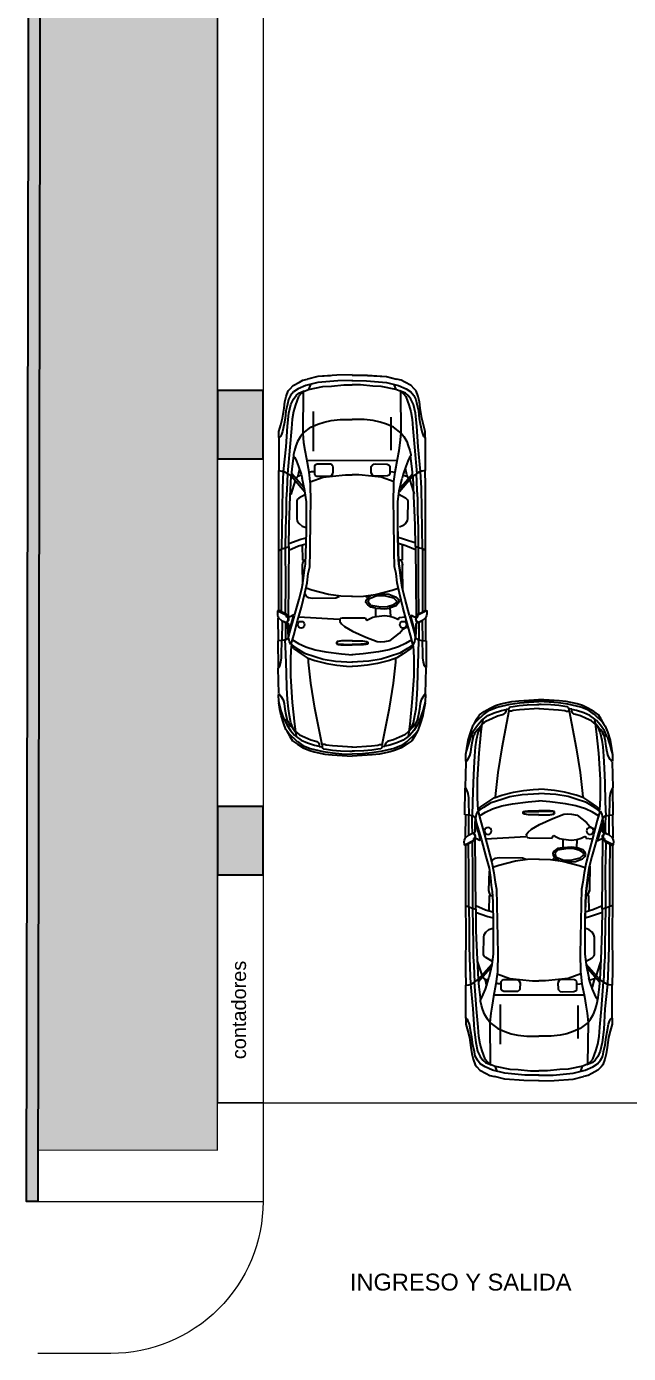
# Model space of a CAD drawing. Header units: metres. Extents: x -598 to 357, y -242 to 574.
# Drawn here: x -308.41 to -300.5, y 45.54 to 63 of the extents above; entities that cross this region are included whole.
import ezdxf

# ---------------------------------------------------------------- set-up
doc = ezdxf.new("R2010")
doc.units = ezdxf.units.M
doc.set_wipeout_variables(frame=1)
for name, color, linetype in [('000-GRADAS', 2, 'Continuous'), ('_TEXTO TITULOS', 251, 'Continuous'), ('MINUSV', 7, 'Continuous'), ('T-texto', 8, 'Continuous'), ('VEHICULO', 8, 'Continuous'), ('WIPEOUT', 253, 'Continuous'), ('xref_Nivel TIPICO$0$H-hatch mamposteria', 8, 'Continuous')]:
    doc.layers.add(name, color=color, linetype=linetype)
doc.layers.add('Muro Mamspoteria', color=5, linetype='Continuous', lineweight=9)
doc.layers.add('PARQUEOS', color=252, linetype='Continuous', lineweight=0)
doc.styles.get("Standard").update_dxf_attribs({"font": 'arial.ttf'})
doc.styles.add('TS', font='arial.ttf')

# ---------------------------------------------------------------- blocks, each defined once
blk = doc.blocks.new('columna')
at = {"true_color": 0x939598}
h = blk.add_hatch(color=252, dxfattribs=at)
h.dxf.hatch_style = 1
h.paths.add_polyline_path([(154.747, 259.896), (155.647, 259.896), (155.647, 259.296), (154.747, 259.296)])
at = {"color": 252, "true_color": 0x939598}
blk.add_lwpolyline([(154.747, 259.896), (155.647, 259.896), (155.647, 259.296), (154.747, 259.296), (154.747, 259.896)], dxfattribs=at)
blk = doc.blocks.new('V26')
at = {"color": 253}
blk.add_wipeout([(866.194, 101.276), (865.916, 101.411), (865.781, 101.658), (865.725, 101.995), (865.725, 102.392), (865.755, 102.623), (865.793, 102.764), (865.916, 102.977), (866.039, 103.047), (866.288, 103.136), (866.515, 103.161), (867.533, 103.161), (867.586, 103.176), (867.633, 103.166), (868.422, 103.159), (869.985, 103.156), (870.161, 103.109), (870.293, 103.089), (870.412, 103.069), (870.52, 103.034), (870.614, 102.929), (870.676, 102.779), (870.71, 102.644), (870.719, 101.869), (870.693, 101.676), (870.66, 101.547), (870.59, 101.418), (870.484, 101.34), (870.293, 101.299), (870.161, 101.278), (869.985, 101.232), (867.631, 101.229), (867.629, 101.218), (867.575, 101.213), (867.535, 101.223), (867.055, 101.22), (866.705, 101.226), (866.476, 101.227)], dxfattribs=at).dxf.layer = 'WIPEOUT'
at = {"layer": 'VEHICULO'}
for p, q in [((866.05, 103.056), (865.97, 103.014)), ((866.013, 103.028), (866.066, 103.066)), ((866.127, 103.054), (866.049, 103.004)), ((866.066, 103.066), (866.139, 103.094)), ((866.201, 103.087), (866.127, 103.054)), ((866.139, 103.094), (866.249, 103.129)), ((866.179, 103.043), (866.147, 103.031)), ((866.186, 103.051), (866.179, 103.043)), ((866.263, 103.068), (866.184, 103.05)), ((866.192, 103.063), (866.186, 103.051)), ((866.198, 103.087), (866.192, 103.063)), ((866.199, 103.089), (866.309, 103.126)), ((866.247, 103.019), (866.338, 103.033)), ((866.249, 103.129), (866.328, 103.143)), ((866.333, 103.08), (866.263, 103.068)), ((866.309, 103.126), (866.393, 103.15)), ((866.328, 103.143), (866.414, 103.157)), ((866.408, 103.089), (866.333, 103.08)), ((866.338, 103.033), (866.46, 103.043)), ((866.393, 103.15), (866.438, 103.159)), ((866.453, 103.103), (866.408, 103.089)), ((866.438, 103.159), (866.515, 103.161)), ((866.504, 103.131), (866.453, 103.103)), ((866.46, 103.043), (866.611, 103.052)), ((866.534, 103.155), (866.504, 103.131)), ((866.515, 103.161), (866.534, 103.157)), ((866.537, 103.157), (866.873, 103.166)), ((866.611, 103.052), (866.808, 103.059)), ((866.808, 103.059), (867.06, 103.066)), ((866.873, 103.166), (866.903, 103.145)), ((867.233, 103.169), (866.878, 103.166)), ((866.903, 103.145), (866.952, 103.131)), ((866.952, 103.131), (867.006, 103.122)), ((867.006, 103.122), (867.095, 103.122)), ((867.06, 103.066), (867.247, 103.073)), ((867.095, 103.122), (867.191, 103.117)), ((867.191, 103.117), (867.237, 103.117)), ((867.235, 103.12), (867.233, 103.169)), ((867.233, 103.162), (867.535, 103.165)), ((867.244, 103.068), (867.235, 103.12)), ((867.492, 103.115), (867.236, 103.118)), ((867.256, 103.045), (867.244, 103.068)), ((867.357, 103.071), (867.246, 103.072)), ((867.277, 103.029), (867.256, 103.045)), ((867.276, 103.031), (867.354, 103.037)), ((867.354, 103.037), (867.414, 103.039)), ((867.473, 103.07), (867.357, 103.071)), ((867.414, 103.039), (867.458, 103.039)), ((867.462, 103.039), (867.456, 103.032)), ((867.471, 103.056), (867.462, 103.039)), ((867.471, 103.056), (867.474, 103.07)), ((867.478, 103.05), (867.471, 103.056)), ((867.485, 103.093), (867.474, 103.07)), ((867.474, 103.07), (867.481, 103.054)), ((867.497, 103.032), (867.478, 103.05)), ((867.481, 103.054), (867.496, 103.041)), ((867.498, 103.121), (867.485, 103.093)), ((867.496, 103.041), (867.508, 103.036)), ((867.533, 103.161), (867.498, 103.121)), ((867.508, 103.036), (867.519, 103.034)), ((867.519, 103.034), (867.53, 103.036)), ((867.53, 103.036), (867.541, 103.038)), ((867.542, 103.036), (867.53, 103.03)), ((867.55, 103.168), (867.533, 103.161)), ((867.541, 103.038), (867.543, 103.036)), ((867.544, 103.038), (867.542, 103.056)), ((867.542, 103.056), (867.571, 103.056)), ((867.546, 103.022), (867.542, 103.036)), ((868.472, 103.025), (867.547, 103.034)), ((867.565, 103.174), (867.55, 103.168)), ((867.586, 103.176), (867.565, 103.174)), ((867.573, 103.066), (867.57, 103.057)), ((867.571, 103.056), (867.582, 103.058)), ((867.625, 103.17), (867.573, 103.066)), ((867.582, 103.058), (867.613, 103.122)), ((867.618, 103.175), (867.586, 103.176)), ((867.593, 103.072), (867.983, 103.066)), ((867.613, 103.122), (867.633, 103.162)), ((867.617, 103.124), (867.992, 103.121)), ((867.629, 103.17), (867.618, 103.175)), ((867.633, 103.166), (867.629, 103.17)), ((867.631, 103.159), (868.422, 103.159)), ((867.633, 103.162), (867.633, 103.166)), ((867.983, 103.066), (868.457, 103.069)), ((867.992, 103.121), (868.437, 103.121)), ((868.422, 103.159), (868.443, 103.118)), ((868.422, 103.159), (868.75, 103.157)), ((868.443, 103.118), (868.457, 103.069)), ((868.443, 103.118), (868.704, 103.114)), ((868.457, 103.069), (868.472, 103.025)), ((868.457, 103.069), (868.704, 103.065)), ((868.704, 103.114), (868.97, 103.111)), ((868.704, 103.065), (868.939, 103.059)), ((868.75, 103.157), (869.276, 103.16)), ((868.939, 103.059), (869.098, 103.059)), ((868.97, 103.111), (869.239, 103.105)), ((869.098, 103.059), (869.212, 103.05)), ((869.212, 103.05), (869.435, 103.041)), ((869.239, 103.105), (869.46, 103.095)), ((869.276, 103.16), (869.471, 103.156)), ((869.435, 103.042), (869.393, 102.989)), ((869.782, 103.014), (869.43, 103.042)), ((869.463, 103.095), (869.435, 103.042)), ((869.46, 103.095), (869.785, 103.062)), ((869.466, 103.117), (869.463, 103.095)), ((869.471, 103.156), (869.466, 103.117)), ((869.907, 103.156), (869.471, 103.156)), ((869.785, 103.062), (870.057, 103.045)), ((869.91, 103.145), (869.907, 103.156)), ((869.907, 103.156), (869.985, 103.156)), ((869.921, 103.134), (869.91, 103.145)), ((869.946, 103.123), (869.921, 103.134)), ((869.988, 103.109), (869.946, 103.123)), ((869.985, 103.156), (870.076, 103.13)), ((870.085, 103.089), (869.988, 103.109)), ((870.057, 103.045), (870.226, 103.026)), ((870.076, 103.13), (870.161, 103.109)), ((870.157, 103.075), (870.085, 103.089)), ((870.257, 103.064), (870.157, 103.075)), ((870.161, 103.109), (870.293, 103.089)), ((870.348, 103.042), (870.257, 103.064)), ((870.293, 103.089), (870.376, 103.078)), ((870.409, 103.031), (870.348, 103.042)), ((870.376, 103.078), (870.448, 103.06)), ((870.448, 103.06), (870.52, 103.034)), ((870.52, 103.034), (870.546, 103.011)), ((865.87, 102.914), (865.825, 102.836)), ((865.905, 102.914), (865.853, 102.843)), ((865.916, 102.977), (865.87, 102.914)), ((865.924, 102.865), (865.89, 102.782)), ((865.9, 102.914), (866.013, 103.028)), ((865.97, 103.014), (865.916, 102.977)), ((865.973, 102.929), (865.924, 102.865)), ((865.995, 102.884), (865.962, 102.815)), ((865.988, 102.95), (865.971, 102.929)), ((866.034, 102.938), (865.973, 102.929)), ((866.049, 103.004), (865.988, 102.95)), ((866.036, 102.937), (865.995, 102.884)), ((866.135, 102.952), (866.033, 102.939)), ((866.042, 102.946), (866.036, 102.937)), ((866.084, 102.98), (866.042, 102.946)), ((866.069, 102.963), (866.151, 102.998)), ((866.112, 103.007), (866.084, 102.98)), ((866.147, 103.031), (866.112, 103.007)), ((866.419, 102.981), (866.135, 102.952)), ((866.151, 102.998), (866.247, 103.019)), ((866.766, 103.004), (866.419, 102.981)), ((866.99, 103.004), (866.766, 103.004)), ((867.11, 102.999), (866.99, 103.004)), ((867.06, 102.863), (867.009, 102.784)), ((867.131, 102.966), (867.06, 102.863)), ((867.131, 102.92), (867.068, 102.821)), ((867.188, 102.991), (867.11, 102.999)), ((867.183, 102.994), (867.131, 102.92)), ((867.183, 102.992), (867.131, 102.966)), ((867.194, 102.898), (867.151, 102.804)), ((867.184, 102.998), (867.221, 103.019)), ((867.189, 102.994), (867.305, 102.961)), ((867.245, 102.977), (867.194, 102.898)), ((867.221, 103.019), (867.277, 103.029)), ((867.275, 103.029), (867.333, 103.018)), ((867.305, 102.961), (867.495, 102.911)), ((867.333, 103.018), (867.562, 102.951)), ((867.35, 103.029), (867.344, 103.026)), ((867.344, 103.026), (867.35, 103.023)), ((867.349, 103.023), (867.52, 102.975)), ((867.366, 103.03), (867.35, 103.029)), ((867.442, 103.03), (867.366, 103.03)), ((867.456, 103.032), (867.442, 103.03)), ((867.495, 102.911), (867.676, 102.861)), ((867.505, 103.03), (867.497, 103.032)), ((867.519, 103.029), (867.505, 103.03)), ((867.548, 102.893), (867.518, 102.365)), ((867.53, 103.03), (867.519, 103.029)), ((867.52, 102.975), (867.56, 102.966)), ((867.546, 103.014), (867.546, 103.022)), ((867.551, 103.002), (867.546, 103.014)), ((867.565, 102.979), (867.551, 103.002)), ((867.56, 102.966), (867.569, 102.966)), ((867.563, 102.95), (867.779, 102.891)), ((867.57, 102.972), (867.565, 102.979)), ((867.569, 102.966), (867.57, 102.972)), ((867.676, 102.861), (867.86, 102.815)), ((867.779, 102.891), (867.932, 102.85)), ((868.426, 103.026), (868.481, 102.899)), ((868.472, 103.025), (868.756, 103.022)), ((868.481, 102.899), (868.509, 102.8)), ((868.513, 103.028), (868.568, 102.868)), ((868.568, 102.868), (868.588, 102.798)), ((868.774, 102.891), (868.742, 102.853)), ((868.756, 103.022), (869.135, 103.007)), ((868.808, 102.915), (868.774, 102.891)), ((868.841, 102.921), (868.808, 102.915)), ((869.07, 102.923), (868.841, 102.921)), ((869.089, 102.915), (869.07, 102.923)), ((869.11, 102.894), (869.089, 102.915)), ((869.159, 102.807), (869.11, 102.894)), ((869.135, 103.007), (869.392, 102.995)), ((869.34, 102.942), (869.155, 103.002)), ((869.393, 102.989), (869.194, 102.815)), ((869.255, 102.834), (869.427, 102.989)), ((869.395, 102.91), (869.369, 102.932)), ((869.425, 102.865), (869.374, 102.852)), ((869.412, 102.862), (869.395, 102.91)), ((869.396, 102.992), (869.493, 102.984)), ((869.401, 102.902), (869.482, 102.885)), ((869.524, 102.898), (869.425, 102.865)), ((869.493, 102.984), (869.668, 102.962)), ((869.597, 102.926), (869.524, 102.898)), ((869.642, 102.949), (869.597, 102.926)), ((869.662, 102.963), (869.642, 102.949)), ((869.668, 102.964), (869.662, 102.963)), ((869.682, 102.964), (869.668, 102.964)), ((869.738, 102.951), (869.682, 102.964)), ((869.799, 102.933), (869.738, 102.951)), ((870.024, 102.992), (869.782, 103.014)), ((869.854, 102.911), (869.799, 102.933)), ((869.92, 102.872), (869.854, 102.911)), ((869.963, 102.84), (869.92, 102.872)), ((870.149, 102.984), (870.024, 102.992)), ((870.251, 102.967), (870.149, 102.984)), ((870.226, 103.026), (870.343, 103.001)), ((870.337, 102.94), (870.251, 102.967)), ((870.387, 102.923), (870.337, 102.94)), ((870.343, 103.001), (870.41, 102.967)), ((870.446, 102.901), (870.387, 102.923)), ((870.461, 103.004), (870.409, 103.031)), ((870.41, 102.967), (870.46, 102.931)), ((870.49, 102.862), (870.446, 102.901)), ((870.46, 102.931), (870.49, 102.895)), ((870.506, 102.966), (870.461, 103.004)), ((870.49, 102.895), (870.521, 102.823)), ((870.515, 102.831), (870.49, 102.862)), ((870.547, 102.903), (870.506, 102.966)), ((870.546, 103.011), (870.59, 102.97)), ((870.592, 102.803), (870.547, 102.903)), ((870.59, 102.97), (870.637, 102.887)), ((870.637, 102.887), (870.66, 102.841)), ((865.769, 102.694), (865.741, 102.552)), ((865.793, 102.764), (865.769, 102.694)), ((865.816, 102.745), (865.776, 102.573)), ((865.825, 102.836), (865.793, 102.764)), ((865.853, 102.843), (865.816, 102.745)), ((865.857, 102.687), (865.843, 102.626)), ((865.89, 102.782), (865.857, 102.687)), ((865.929, 102.738), (865.912, 102.672)), ((865.962, 102.815), (865.929, 102.738)), ((866.347, 102.684), (866.672, 102.735)), ((866.672, 102.735), (866.952, 102.766)), ((866.952, 102.766), (867, 102.769)), ((867.009, 102.784), (866.972, 102.684)), ((867.068, 102.821), (867.023, 102.684)), ((867.151, 102.804), (867.111, 102.681)), ((867.801, 102.77), (867.794, 102.718)), ((867.794, 102.718), (867.798, 102.409)), ((867.817, 102.8), (867.801, 102.77)), ((867.85, 102.816), (867.817, 102.8)), ((867.839, 102.503), (867.896, 102.722)), ((867.86, 102.815), (867.995, 102.787)), ((867.896, 102.722), (867.925, 102.799)), ((867.932, 102.85), (868.057, 102.833)), ((868.226, 102.853), (867.971, 102.846)), ((867.995, 102.787), (868.116, 102.771)), ((868.057, 102.833), (868.162, 102.821)), ((868.116, 102.771), (868.207, 102.752)), ((868.162, 102.821), (868.242, 102.809)), ((868.207, 102.752), (868.409, 102.747)), ((868.257, 102.846), (868.226, 102.853)), ((868.242, 102.809), (868.374, 102.801)), ((868.292, 102.831), (868.257, 102.846)), ((868.494, 102.85), (868.292, 102.846)), ((868.292, 102.846), (868.292, 102.807)), ((868.374, 102.801), (868.668, 102.795)), ((868.409, 102.747), (868.848, 102.741)), ((868.668, 102.795), (868.932, 102.795)), ((868.725, 102.813), (868.721, 102.792)), ((868.742, 102.853), (868.725, 102.813)), ((868.848, 102.741), (869.062, 102.736)), ((868.932, 102.795), (869.059, 102.795)), ((869.059, 102.795), (869.204, 102.814)), ((869.062, 102.736), (869.293, 102.741)), ((869.204, 102.814), (869.374, 102.852)), ((869.249, 102.823), (869.255, 102.834)), ((869.293, 102.741), (869.329, 102.744)), ((869.325, 102.745), (869.385, 102.575)), ((869.329, 102.744), (869.453, 102.759)), ((869.423, 102.691), (869.409, 102.68)), ((869.53, 102.691), (869.423, 102.691)), ((869.454, 102.73), (869.448, 102.758)), ((869.453, 102.759), (869.622, 102.791)), ((869.456, 102.69), (869.454, 102.73)), ((869.541, 102.683), (869.53, 102.691)), ((869.606, 101.596), (869.602, 102.777)), ((869.622, 102.791), (869.735, 102.81)), ((869.729, 102.703), (870.25, 102.703)), ((869.735, 102.81), (869.839, 102.827)), ((869.839, 102.827), (869.963, 102.84)), ((869.963, 102.84), (870.045, 102.737)), ((869.963, 102.84), (870.513, 102.834)), ((870.045, 102.737), (870.083, 102.644)), ((870.513, 102.834), (870.537, 102.768)), ((870.537, 102.768), (870.579, 102.578)), ((870.604, 102.743), (870.54, 102.768)), ((870.631, 102.644), (870.592, 102.803)), ((870.66, 102.841), (870.676, 102.779)), ((870.71, 102.644), (870.676, 102.779)), ((865.741, 102.552), (865.73, 102.458)), ((865.776, 102.573), (865.755, 102.451)), ((865.805, 102.532), (865.794, 102.454)), ((865.809, 102.57), (865.805, 102.532)), ((865.82, 102.581), (865.809, 102.57)), ((865.831, 102.588), (865.82, 102.581)), ((865.84, 102.59), (865.831, 102.588)), ((865.842, 102.626), (865.837, 102.594)), ((865.852, 102.592), (865.84, 102.59)), ((865.854, 102.626), (865.842, 102.626)), ((865.848, 102.45), (865.859, 102.534)), ((865.861, 102.59), (865.852, 102.592)), ((865.867, 102.627), (865.854, 102.626)), ((865.859, 102.534), (865.867, 102.555)), ((865.865, 102.583), (865.861, 102.59)), ((865.862, 102.59), (866.347, 102.684)), ((865.867, 102.555), (865.865, 102.583)), ((865.887, 102.636), (865.867, 102.627)), ((865.905, 102.657), (865.887, 102.636)), ((865.912, 102.672), (865.905, 102.657)), ((866.932, 102.527), (866.912, 102.396)), ((866.972, 102.684), (866.932, 102.527)), ((866.991, 102.576), (866.963, 102.413)), ((867.023, 102.684), (866.991, 102.576)), ((867.086, 102.541), (867.06, 102.336)), ((867.111, 102.681), (867.086, 102.541)), ((869.385, 102.575), (869.399, 102.452)), ((869.4, 102.66), (869.398, 102.482)), ((869.409, 102.68), (869.4, 102.66)), ((869.555, 102.654), (869.541, 102.683)), ((869.558, 102.502), (869.555, 102.654)), ((870.083, 102.644), (870.111, 102.561)), ((870.111, 102.561), (870.132, 102.47)), ((870.579, 102.578), (870.582, 102.467)), ((870.655, 102.38), (870.631, 102.644)), ((870.728, 102.394), (870.71, 102.644)), ((865.73, 102.458), (865.72, 102.326)), ((865.755, 102.451), (865.746, 102.328)), ((865.784, 102.349), (865.779, 102.224)), ((865.794, 102.454), (865.784, 102.349)), ((865.833, 102.19), (865.848, 102.45)), ((866.912, 102.396), (866.897, 102.268)), ((866.963, 102.413), (866.954, 102.265)), ((867.06, 102.336), (867.048, 102.191)), ((867.18, 102.342), (867.178, 102.194)), ((867.183, 102.376), (867.18, 102.342)), ((867.188, 102.397), (867.183, 102.376)), ((867.187, 102.381), (867.186, 102.307)), ((867.193, 102.39), (867.187, 102.381)), ((867.197, 102.4), (867.188, 102.397)), ((867.2, 102.394), (867.193, 102.39)), ((867.206, 102.401), (867.197, 102.4)), ((867.206, 102.395), (867.2, 102.394)), ((867.215, 102.4), (867.206, 102.401)), ((867.213, 102.393), (867.206, 102.395)), ((867.221, 102.374), (867.213, 102.393)), ((867.223, 102.391), (867.215, 102.4)), ((867.229, 102.328), (867.221, 102.374)), ((867.232, 102.336), (867.223, 102.391)), ((867.237, 102.194), (867.232, 102.336)), ((867.487, 102.357), (867.457, 102.334)), ((867.517, 102.354), (867.487, 102.357)), ((867.517, 102.357), (867.53, 102.344)), ((867.53, 102.344), (867.533, 102.321)), ((867.798, 102.409), (867.814, 102.364)), ((867.813, 102.191), (867.818, 102.344)), ((867.818, 102.344), (867.839, 102.503)), ((869.398, 102.482), (869.403, 102.471)), ((869.399, 102.452), (869.414, 102.28)), ((869.403, 102.473), (869.421, 102.456)), ((869.421, 102.456), (869.441, 102.442)), ((869.441, 102.442), (869.527, 102.445)), ((869.527, 102.445), (869.535, 102.45)), ((869.535, 102.45), (869.555, 102.471)), ((869.555, 102.471), (869.558, 102.502)), ((870.132, 102.47), (870.142, 102.353)), ((870.142, 102.353), (870.145, 102.252)), ((870.582, 102.467), (870.599, 102.304)), ((870.658, 102.19), (870.655, 102.38)), ((870.731, 102.193), (870.728, 102.394)), ((865.72, 102.326), (865.715, 102.194)), ((865.72, 102.061), (865.715, 102.194)), ((865.746, 102.328), (865.738, 102.195)), ((865.746, 102.059), (865.738, 102.193)), ((865.779, 102.224), (865.777, 102.194)), ((865.779, 102.164), (865.777, 102.194)), ((865.784, 102.039), (865.779, 102.164)), ((865.833, 102.197), (865.848, 101.938)), ((866.897, 102.268), (866.895, 102.194)), ((866.897, 102.12), (866.895, 102.194)), ((866.954, 102.265), (866.949, 102.191)), ((866.954, 102.123), (866.949, 102.197)), ((867.06, 102.051), (867.048, 102.197)), ((867.18, 102.046), (867.178, 102.194)), ((867.186, 102.307), (867.185, 102.194)), ((867.186, 102.081), (867.185, 102.194)), ((867.233, 102.194), (867.229, 102.328)), ((867.233, 102.194), (867.229, 102.06)), ((867.237, 102.194), (867.232, 102.052)), ((867.36, 102.188), (867.28, 102.012)), ((867.42, 102.294), (867.36, 102.188)), ((867.457, 102.334), (867.42, 102.294)), ((867.533, 102.321), (867.536, 102.022)), ((867.813, 102.196), (867.818, 102.043)), ((869.414, 102.28), (869.417, 102.194)), ((869.414, 102.108), (869.417, 102.194)), ((870.145, 102.252), (870.145, 102.194)), ((870.145, 102.135), (870.145, 102.194)), ((870.599, 102.304), (870.599, 102.194)), ((870.599, 102.083), (870.599, 102.194)), ((870.658, 102.198), (870.655, 102.007)), ((870.731, 102.194), (870.728, 101.993)), ((865.73, 101.929), (865.72, 102.061)), ((865.755, 101.936), (865.746, 102.059)), ((865.794, 101.934), (865.784, 102.039)), ((866.912, 101.991), (866.897, 102.12)), ((866.932, 101.86), (866.912, 101.991)), ((866.963, 101.974), (866.954, 102.123)), ((867.086, 101.846), (867.06, 102.051)), ((867.183, 102.012), (867.18, 102.046)), ((867.188, 101.991), (867.183, 102.012)), ((867.187, 102.007), (867.186, 102.081)), ((867.193, 101.998), (867.187, 102.007)), ((867.197, 101.988), (867.188, 101.991)), ((867.2, 101.994), (867.193, 101.998)), ((867.206, 101.987), (867.197, 101.988)), ((867.206, 101.993), (867.2, 101.994)), ((867.213, 101.995), (867.206, 101.993)), ((867.215, 101.988), (867.206, 101.987)), ((867.221, 102.014), (867.213, 101.995)), ((867.223, 101.997), (867.215, 101.988)), ((867.229, 102.06), (867.221, 102.014)), ((867.232, 102.052), (867.223, 101.997)), ((867.28, 102.012), (867.224, 101.866)), ((867.507, 102.009), (867.503, 101.999)), ((867.503, 101.999), (867.513, 101.985)), ((867.536, 102.022), (867.507, 102.009)), ((867.676, 101.949), (867.703, 101.989)), ((867.703, 101.989), (867.736, 102.012)), ((867.736, 102.012), (867.766, 102.009)), ((867.766, 102.009), (867.799, 101.989)), ((867.799, 101.989), (867.819, 102.015)), ((867.818, 102.043), (867.839, 101.885)), ((869.399, 101.936), (869.414, 102.108)), ((870.132, 101.917), (870.142, 102.035)), ((870.142, 102.035), (870.145, 102.135)), ((870.582, 101.921), (870.599, 102.083)), ((870.655, 102.007), (870.631, 101.744)), ((870.728, 101.993), (870.71, 101.744)), ((865.741, 101.836), (865.73, 101.929)), ((865.769, 101.693), (865.741, 101.836)), ((865.776, 101.815), (865.755, 101.936)), ((865.816, 101.642), (865.776, 101.815)), ((865.805, 101.855), (865.794, 101.934)), ((865.809, 101.818), (865.805, 101.855)), ((865.82, 101.807), (865.809, 101.818)), ((865.848, 101.938), (865.859, 101.854)), ((865.859, 101.854), (865.867, 101.833)), ((865.867, 101.833), (865.865, 101.805)), ((866.972, 101.704), (866.932, 101.86)), ((866.991, 101.812), (866.963, 101.974)), ((867.023, 101.704), (866.991, 101.812)), ((867.111, 101.707), (867.086, 101.846)), ((867.224, 101.866), (867.217, 101.823)), ((867.217, 101.823), (867.221, 101.766)), ((867.513, 101.985), (867.543, 101.922)), ((867.543, 101.922), (867.553, 101.872)), ((867.553, 101.882), (867.659, 101.882)), ((867.553, 101.872), (867.563, 101.769)), ((867.659, 101.882), (867.653, 101.763)), ((867.663, 101.886), (867.676, 101.949)), ((867.673, 101.816), (867.696, 101.949)), ((867.679, 101.73), (867.673, 101.816)), ((867.696, 101.949), (867.739, 101.985)), ((867.739, 101.985), (867.786, 101.972)), ((867.782, 101.975), (867.826, 101.869)), ((867.802, 101.985), (867.836, 101.929)), ((867.826, 101.869), (867.829, 101.773)), ((867.839, 101.885), (867.896, 101.666)), ((867.852, 101.826), (867.846, 101.713)), ((869.325, 101.643), (869.385, 101.812)), ((869.385, 101.812), (869.399, 101.936)), ((869.386, 101.812), (869.4, 101.935)), ((869.398, 101.905), (869.404, 101.917)), ((869.402, 101.727), (869.398, 101.905)), ((869.404, 101.914), (869.421, 101.931)), ((869.421, 101.931), (869.441, 101.945)), ((869.441, 101.945), (869.527, 101.943)), ((869.527, 101.943), (869.536, 101.937)), ((869.536, 101.937), (869.556, 101.917)), ((869.556, 101.917), (869.559, 101.886)), ((869.559, 101.886), (869.557, 101.734)), ((870.083, 101.744), (870.111, 101.827)), ((870.111, 101.827), (870.132, 101.917)), ((870.579, 101.81), (870.582, 101.921)), ((865.793, 101.623), (865.769, 101.693)), ((865.853, 101.544), (865.816, 101.642)), ((865.831, 101.799), (865.82, 101.807)), ((865.84, 101.798), (865.831, 101.799)), ((865.842, 101.762), (865.837, 101.793)), ((865.852, 101.796), (865.84, 101.798)), ((865.854, 101.762), (865.842, 101.762)), ((865.857, 101.7), (865.843, 101.762)), ((865.861, 101.798), (865.852, 101.796)), ((865.867, 101.76), (865.854, 101.762)), ((865.89, 101.606), (865.857, 101.7)), ((865.865, 101.805), (865.861, 101.798)), ((865.862, 101.798), (866.347, 101.704)), ((865.887, 101.751), (865.867, 101.76)), ((865.905, 101.73), (865.887, 101.751)), ((865.912, 101.715), (865.905, 101.73)), ((865.929, 101.649), (865.912, 101.715)), ((865.962, 101.573), (865.929, 101.649)), ((866.347, 101.704), (866.672, 101.652)), ((866.672, 101.652), (866.952, 101.621)), ((867.009, 101.604), (866.972, 101.704)), ((867.068, 101.567), (867.023, 101.704)), ((867.151, 101.584), (867.111, 101.707)), ((867.221, 101.766), (867.237, 101.693)), ((867.237, 101.693), (867.33, 101.57)), ((867.54, 101.64), (867.52, 101.603)), ((867.556, 101.696), (867.54, 101.64)), ((867.563, 101.769), (867.556, 101.696)), ((867.659, 101.696), (867.56, 101.69)), ((867.653, 101.763), (867.659, 101.696)), ((867.693, 101.617), (867.659, 101.703)), ((867.699, 101.657), (867.679, 101.73)), ((867.723, 101.623), (867.699, 101.657)), ((867.796, 101.65), (867.762, 101.613)), ((867.829, 101.773), (867.796, 101.65)), ((867.846, 101.713), (867.809, 101.623)), ((867.896, 101.666), (867.925, 101.588)), ((868.207, 101.636), (868.409, 101.641)), ((868.409, 101.641), (868.848, 101.646)), ((868.848, 101.646), (869.062, 101.652)), ((869.062, 101.652), (869.293, 101.646)), ((869.293, 101.646), (869.329, 101.644)), ((869.329, 101.644), (869.453, 101.628)), ((869.41, 101.707), (869.402, 101.727)), ((869.425, 101.696), (869.41, 101.707)), ((869.531, 101.696), (869.425, 101.696)), ((869.456, 101.657), (869.45, 101.63)), ((869.458, 101.698), (869.456, 101.657)), ((869.542, 101.705), (869.531, 101.696)), ((869.557, 101.734), (869.542, 101.705)), ((869.739, 101.682), (870.173, 101.682)), ((869.963, 101.547), (870.045, 101.65)), ((870.045, 101.65), (870.083, 101.744)), ((870.537, 101.619), (870.579, 101.81)), ((870.604, 101.645), (870.54, 101.62)), ((870.631, 101.744), (870.592, 101.585)), ((870.71, 101.744), (870.676, 101.609)), ((865.825, 101.551), (865.793, 101.623)), ((865.87, 101.474), (865.825, 101.551)), ((865.905, 101.474), (865.853, 101.544)), ((865.916, 101.411), (865.87, 101.474)), ((865.924, 101.523), (865.89, 101.606)), ((865.9, 101.474), (866.013, 101.359)), ((865.973, 101.458), (865.924, 101.523)), ((865.995, 101.503), (865.962, 101.573)), ((866.036, 101.451), (865.995, 101.503)), ((866.952, 101.621), (867, 101.618)), ((867.06, 101.524), (867.009, 101.604)), ((867.131, 101.422), (867.06, 101.524)), ((867.131, 101.467), (867.068, 101.567)), ((867.183, 101.393), (867.131, 101.467)), ((867.194, 101.49), (867.151, 101.584)), ((867.245, 101.41), (867.194, 101.49)), ((867.305, 101.427), (867.495, 101.477)), ((867.33, 101.57), (867.384, 101.527)), ((867.384, 101.527), (867.407, 101.487)), ((867.407, 101.487), (867.41, 101.454)), ((867.495, 101.477), (867.676, 101.526)), ((867.52, 101.603), (867.513, 101.583)), ((867.513, 101.583), (867.54, 101.577)), ((867.54, 101.577), (867.546, 101.494)), ((867.563, 101.438), (867.779, 101.497)), ((867.676, 101.526), (867.86, 101.573)), ((867.726, 101.587), (867.693, 101.617)), ((867.749, 101.603), (867.723, 101.623)), ((867.756, 101.577), (867.726, 101.587)), ((867.762, 101.613), (867.749, 101.603)), ((867.779, 101.59), (867.756, 101.577)), ((867.809, 101.623), (867.779, 101.59)), ((867.779, 101.497), (867.932, 101.538)), ((867.86, 101.573), (867.995, 101.6)), ((867.905, 101.526), (868.188, 101.53)), ((867.932, 101.538), (868.057, 101.554)), ((867.995, 101.6), (868.116, 101.617)), ((868.057, 101.554), (868.162, 101.567)), ((868.059, 101.55), (868.164, 101.563)), ((868.116, 101.617), (868.207, 101.636)), ((868.162, 101.567), (868.242, 101.579)), ((868.164, 101.563), (868.243, 101.575)), ((868.188, 101.53), (868.24, 101.53)), ((868.258, 101.538), (868.228, 101.531)), ((868.242, 101.579), (868.374, 101.587)), ((868.243, 101.575), (868.376, 101.584)), ((868.294, 101.553), (868.258, 101.538)), ((868.294, 101.538), (868.294, 101.578)), ((868.496, 101.534), (868.294, 101.538)), ((868.374, 101.587), (868.668, 101.592)), ((868.376, 101.584), (868.669, 101.59)), ((868.428, 101.359), (868.483, 101.486)), ((868.483, 101.486), (868.511, 101.585)), ((868.516, 101.357), (868.57, 101.517)), ((868.57, 101.517), (868.59, 101.587)), ((868.668, 101.592), (868.932, 101.592)), ((868.744, 101.532), (868.727, 101.572)), ((868.776, 101.494), (868.744, 101.532)), ((868.81, 101.471), (868.776, 101.494)), ((868.843, 101.465), (868.81, 101.471)), ((869.072, 101.463), (868.843, 101.465)), ((868.932, 101.592), (869.059, 101.592)), ((868.934, 101.591), (869.061, 101.591)), ((869.059, 101.592), (869.204, 101.574)), ((869.091, 101.472), (869.072, 101.463)), ((869.112, 101.493), (869.091, 101.472)), ((869.161, 101.58), (869.112, 101.493)), ((869.393, 101.398), (869.194, 101.573)), ((869.204, 101.574), (869.374, 101.536)), ((869.249, 101.565), (869.255, 101.553)), ((869.255, 101.553), (869.427, 101.398)), ((869.369, 101.453), (869.414, 101.473)), ((869.425, 101.523), (869.374, 101.536)), ((869.39, 101.462), (869.407, 101.522)), ((869.414, 101.473), (869.498, 101.494)), ((869.524, 101.489), (869.425, 101.523)), ((869.453, 101.628), (869.622, 101.597)), ((869.455, 101.628), (869.624, 101.597)), ((869.597, 101.461), (869.524, 101.489)), ((869.622, 101.597), (869.735, 101.577)), ((869.735, 101.577), (869.839, 101.561)), ((869.854, 101.476), (869.799, 101.455)), ((869.839, 101.561), (869.963, 101.547)), ((869.92, 101.516), (869.854, 101.476)), ((869.963, 101.547), (869.92, 101.516)), ((869.963, 101.547), (870.513, 101.554)), ((870.387, 101.465), (870.337, 101.448)), ((870.446, 101.487), (870.387, 101.465)), ((870.49, 101.526), (870.446, 101.487)), ((870.46, 101.456), (870.49, 101.492)), ((870.49, 101.492), (870.521, 101.565)), ((870.515, 101.556), (870.49, 101.526)), ((870.547, 101.484), (870.506, 101.422)), ((870.513, 101.554), (870.537, 101.619)), ((870.592, 101.585), (870.547, 101.484)), ((870.59, 101.418), (870.637, 101.5)), ((870.637, 101.5), (870.66, 101.547)), ((870.66, 101.547), (870.676, 101.609)), ((865.97, 101.374), (865.916, 101.411)), ((866.05, 101.332), (865.97, 101.374)), ((865.988, 101.437), (865.971, 101.458)), ((866.034, 101.449), (865.973, 101.458)), ((866.049, 101.383), (865.988, 101.437)), ((866.013, 101.359), (866.066, 101.322)), ((866.135, 101.436), (866.033, 101.449)), ((866.042, 101.442), (866.036, 101.451)), ((866.084, 101.407), (866.042, 101.442)), ((866.127, 101.334), (866.049, 101.383)), ((866.066, 101.322), (866.139, 101.294)), ((866.069, 101.424), (866.151, 101.389)), ((866.112, 101.38), (866.084, 101.407)), ((866.147, 101.356), (866.112, 101.38)), ((866.201, 101.301), (866.127, 101.334)), ((866.419, 101.407), (866.135, 101.436)), ((866.139, 101.294), (866.249, 101.259)), ((866.179, 101.344), (866.147, 101.356)), ((866.151, 101.389), (866.247, 101.368)), ((866.186, 101.337), (866.179, 101.344)), ((866.263, 101.319), (866.184, 101.338)), ((866.192, 101.325), (866.186, 101.337)), ((866.198, 101.301), (866.192, 101.325)), ((866.199, 101.299), (866.309, 101.261)), ((866.247, 101.368), (866.338, 101.354)), ((866.333, 101.308), (866.263, 101.319)), ((866.408, 101.298), (866.333, 101.308)), ((866.338, 101.354), (866.46, 101.345)), ((866.453, 101.284), (866.408, 101.298)), ((866.766, 101.384), (866.419, 101.407)), ((866.46, 101.345), (866.611, 101.336)), ((866.611, 101.336), (866.808, 101.329)), ((866.99, 101.384), (866.766, 101.384)), ((866.808, 101.329), (867.06, 101.322)), ((867.11, 101.389), (866.99, 101.384)), ((867.06, 101.322), (867.247, 101.315)), ((867.188, 101.397), (867.11, 101.389)), ((867.183, 101.396), (867.131, 101.422)), ((867.184, 101.389), (867.221, 101.368)), ((867.189, 101.394), (867.305, 101.427)), ((867.221, 101.368), (867.277, 101.359)), ((867.244, 101.319), (867.235, 101.268)), ((867.256, 101.343), (867.244, 101.319)), ((867.357, 101.317), (867.246, 101.316)), ((867.277, 101.359), (867.256, 101.343)), ((867.275, 101.359), (867.333, 101.37)), ((867.276, 101.357), (867.354, 101.35)), ((867.333, 101.37), (867.562, 101.436)), ((867.344, 101.362), (867.35, 101.364)), ((867.35, 101.359), (867.344, 101.362)), ((867.349, 101.364), (867.52, 101.413)), ((867.366, 101.358), (867.35, 101.359)), ((867.354, 101.35), (867.414, 101.349)), ((867.473, 101.318), (867.357, 101.317)), ((867.442, 101.358), (867.366, 101.358)), ((867.414, 101.349), (867.458, 101.349)), ((867.456, 101.355), (867.442, 101.358)), ((867.462, 101.349), (867.456, 101.355)), ((867.471, 101.332), (867.462, 101.349)), ((867.478, 101.337), (867.471, 101.332)), ((867.471, 101.332), (867.474, 101.318)), ((867.474, 101.318), (867.481, 101.333)), ((867.485, 101.295), (867.474, 101.318)), ((867.497, 101.355), (867.478, 101.337)), ((867.481, 101.333), (867.496, 101.346)), ((867.498, 101.267), (867.485, 101.295)), ((867.496, 101.346), (867.508, 101.351)), ((867.505, 101.358), (867.497, 101.355)), ((867.519, 101.359), (867.505, 101.358)), ((867.508, 101.351), (867.519, 101.354)), ((867.53, 101.358), (867.519, 101.359)), ((867.519, 101.354), (867.53, 101.351)), ((867.52, 101.413), (867.56, 101.422)), ((867.542, 101.351), (867.53, 101.358)), ((867.53, 101.351), (867.541, 101.35)), ((867.541, 101.35), (867.543, 101.351)), ((867.546, 101.365), (867.542, 101.351)), ((867.544, 101.35), (867.542, 101.332)), ((867.542, 101.332), (867.571, 101.332)), ((867.551, 101.386), (867.546, 101.373)), ((867.546, 101.373), (867.546, 101.365)), ((868.472, 101.362), (867.547, 101.354)), ((867.565, 101.409), (867.551, 101.386)), ((867.56, 101.422), (867.569, 101.422)), ((867.57, 101.415), (867.565, 101.409)), ((867.569, 101.422), (867.57, 101.415)), ((867.573, 101.322), (867.57, 101.331)), ((867.571, 101.332), (867.582, 101.329)), ((867.625, 101.218), (867.573, 101.322)), ((867.582, 101.329), (867.613, 101.265)), ((867.593, 101.316), (867.983, 101.322)), ((867.983, 101.322), (868.457, 101.319)), ((868.443, 101.269), (868.457, 101.319)), ((868.457, 101.319), (868.472, 101.362)), ((868.457, 101.319), (868.704, 101.323)), ((868.472, 101.362), (868.756, 101.365)), ((868.704, 101.323), (868.939, 101.329)), ((868.756, 101.365), (869.135, 101.381)), ((868.939, 101.329), (869.098, 101.329)), ((869.098, 101.329), (869.212, 101.338)), ((869.135, 101.381), (869.392, 101.393)), ((869.206, 101.392), (869.164, 101.38)), ((869.344, 101.436), (869.206, 101.392)), ((869.212, 101.338), (869.435, 101.347)), ((869.239, 101.283), (869.46, 101.293)), ((869.435, 101.345), (869.393, 101.398)), ((869.396, 101.395), (869.493, 101.404)), ((869.782, 101.373), (869.43, 101.345)), ((869.463, 101.293), (869.435, 101.345)), ((869.46, 101.293), (869.785, 101.326)), ((869.466, 101.271), (869.463, 101.293)), ((869.493, 101.404), (869.668, 101.426)), ((869.642, 101.438), (869.597, 101.461)), ((869.662, 101.425), (869.642, 101.438)), ((869.668, 101.423), (869.662, 101.425)), ((869.682, 101.423), (869.668, 101.423)), ((869.738, 101.436), (869.682, 101.423)), ((869.799, 101.455), (869.738, 101.436)), ((870.024, 101.395), (869.782, 101.373)), ((869.785, 101.326), (870.057, 101.343)), ((870.085, 101.298), (869.988, 101.279)), ((870.149, 101.404), (870.024, 101.395)), ((870.057, 101.343), (870.226, 101.362)), ((870.157, 101.312), (870.085, 101.298)), ((870.251, 101.42), (870.149, 101.404)), ((870.257, 101.323), (870.157, 101.312)), ((870.161, 101.278), (870.293, 101.299)), ((870.226, 101.362), (870.343, 101.387)), ((870.337, 101.448), (870.251, 101.42)), ((870.348, 101.345), (870.257, 101.323)), ((870.293, 101.299), (870.376, 101.309)), ((870.343, 101.387), (870.41, 101.42)), ((870.409, 101.356), (870.348, 101.345)), ((870.376, 101.309), (870.448, 101.327)), ((870.461, 101.384), (870.409, 101.356)), ((870.41, 101.42), (870.46, 101.456)), ((870.448, 101.327), (870.52, 101.353)), ((870.506, 101.422), (870.461, 101.384)), ((870.52, 101.353), (870.546, 101.376)), ((870.546, 101.376), (870.59, 101.418)), ((866.249, 101.259), (866.328, 101.245)), ((866.309, 101.261), (866.393, 101.238)), ((866.328, 101.245), (866.414, 101.231)), ((866.393, 101.238), (866.438, 101.228)), ((866.438, 101.228), (866.515, 101.226)), ((866.504, 101.256), (866.453, 101.284)), ((866.534, 101.233), (866.504, 101.256)), ((866.515, 101.226), (866.534, 101.231)), ((866.537, 101.231), (866.873, 101.221)), ((866.873, 101.221), (866.903, 101.242)), ((867.233, 101.219), (866.878, 101.221)), ((866.903, 101.242), (866.952, 101.256)), ((866.952, 101.256), (867.006, 101.266)), ((867.006, 101.266), (867.095, 101.266)), ((867.095, 101.266), (867.191, 101.27)), ((867.191, 101.27), (867.237, 101.27)), ((867.235, 101.268), (867.233, 101.219)), ((867.233, 101.226), (867.535, 101.223)), ((867.492, 101.272), (867.236, 101.269)), ((867.533, 101.227), (867.498, 101.267)), ((867.55, 101.219), (867.533, 101.227)), ((867.565, 101.214), (867.55, 101.219)), ((867.586, 101.211), (867.565, 101.214)), ((867.618, 101.213), (867.586, 101.211)), ((867.613, 101.265), (867.633, 101.225)), ((867.617, 101.264), (867.992, 101.266)), ((867.629, 101.218), (867.618, 101.213)), ((867.633, 101.222), (867.629, 101.218)), ((867.631, 101.229), (868.422, 101.229)), ((867.633, 101.225), (867.633, 101.222)), ((867.992, 101.266), (868.437, 101.266)), ((868.422, 101.229), (868.443, 101.269)), ((868.422, 101.229), (868.75, 101.231)), ((868.443, 101.269), (868.704, 101.274)), ((868.704, 101.274), (868.97, 101.277)), ((868.75, 101.231), (869.276, 101.228)), ((868.97, 101.277), (869.239, 101.283)), ((869.276, 101.228), (869.471, 101.232)), ((869.471, 101.232), (869.466, 101.271)), ((869.907, 101.232), (869.471, 101.232)), ((869.91, 101.243), (869.907, 101.232)), ((869.907, 101.232), (869.985, 101.232)), ((869.921, 101.254), (869.91, 101.243)), ((869.946, 101.265), (869.921, 101.254)), ((869.988, 101.279), (869.946, 101.265)), ((869.985, 101.232), (870.076, 101.257)), ((870.076, 101.257), (870.161, 101.278))]:
    blk.add_line(p, q, dxfattribs=at)
for centre in [(867.443, 102.864), (867.443, 101.523)]:
    blk.add_circle(centre, 0.0447, dxfattribs=at)

msp = doc.modelspace()

# ---------------------------------------------------------------- hatches: boundary and pattern name
at = {"layer": 'PARQUEOS', "true_color": 0xafd9aa, "transparency": 33554495}
h = msp.add_hatch(color=9, dxfattribs=at)
h.dxf.hatch_style = 1
h.paths.add_polyline_path([(-305.904, 88.385), (-308.19, 88.382), (-308.262, 48.215), (-305.904, 48.214)])
at = {"layer": 'xref_Nivel TIPICO$0$H-hatch mamposteria', "transparency": 33554585}
h = msp.add_hatch(color=256, dxfattribs=at)
h.dxf.hatch_style = 1
h.paths.add_polyline_path([(-288.344, 89.058), (-295.505, 89.017), (-298.192, 89.025), (-298.425, 89.044), (-298.776, 89.051), (-303.522, 89.056), (-306.283, 89.065), (-308.339, 89.058), (-308.414, 47.536), (-308.264, 47.536), (-308.189, 88.909), (-306.283, 88.915), (-303.523, 88.906), (-300.304, 88.903), (-300.304, 88.974), (-299.404, 88.974), (-299.404, 88.902), (-298.777, 88.901), (-298.433, 88.894), (-298.198, 88.875), (-295.505, 88.867), (-292.312, 88.885), (-292.312, 88.947), (-291.412, 88.947), (-291.412, 88.891), (-288.495, 88.908), (-288.575, 58.351), (-288.425, 58.351)])

# ---------------------------------------------------------------- linework, layer by layer
at = {"layer": '000-GRADAS', "color": 5}
msp.add_lwpolyline([(-288.575, 58.351), (-288.495, 88.908), (-295.505, 88.867), (-298.198, 88.875), (-298.433, 88.894), (-298.777, 88.901), (-303.523, 88.906), (-306.283, 88.915), (-308.189, 88.909), (-308.264, 47.536), (-308.414, 47.536), (-308.339, 89.058), (-306.283, 89.065), (-303.522, 89.056), (-298.776, 89.051), (-298.425, 89.044), (-298.192, 89.025), (-295.505, 89.017), (-288.344, 89.058), (-288.425, 58.351)], dxfattribs=at)
at = {"layer": 'Muro Mamspoteria'}
for points in [[(-305.904, 51.835), (-305.304, 51.835)], [(-305.304, 48.835), (-305.904, 48.835)]]:
    msp.add_lwpolyline(points, dxfattribs=at)
at = {"layer": 'PARQUEOS'}
for points in [[(-291.364, 73.329), (-291.415, 73.329), (-291.415, 89.041), (-305.904, 89.041), (-305.904, 48.835)], [(-305.904, 48.835), (-288.45, 48.835), (-288.425, 58.301), (-290.848, 58.301), (-290.848, 62.949), (-288.563, 62.949), (-288.413, 62.949), (-288.413, 73.329), (-290.389, 73.329)], [(-308.264, 47.536), (-305.304, 47.536)]]:
    msp.add_lwpolyline(points, dxfattribs=at)
at = {"layer": 'PARQUEOS', "color": 3, "transparency": 33554572}
msp.add_lwpolyline([(-305.936, 88.385), (-308.19, 88.382), (-308.262, 48.215), (-305.904, 48.214), (-305.904, 88.385)], dxfattribs=at)
at = {"layer": 'PARQUEOS'}
msp.add_lwpolyline([(-305.304, 63.199), (-305.304, 47.536, -0.414214), (-307.304, 45.536), (-308.264, 45.536)], format="xyb", dxfattribs=at)

# ---------------------------------------------------------------- block references
at = {"layer": 'MINUSV', "xscale": -1, "rotation": 270}
for p in [(-565.2, -97.436), (-565.2, -102.912)]:
    msp.add_blockref('columna', p, dxfattribs=at)

# ---------------------------------------------------------------- texts
at = {"layer": '_TEXTO TITULOS', "style": 'TS'}
for s, height, p in [('12', 0.5915, (-304.439, 56.594)), ('4', 0.592, (-304.464, 55.219))]:
    msp.add_text(s, height=height, dxfattribs=at).set_placement(p)
at = {"layer": 'T-texto', "insert": (-305.715, 50.705), "char_height": 0.1875, "attachment_point": 3, "rotation": 90}
msp.add_mtext_dynamic_manual_height_columns('contadores', width=2.58583, gutter_width=0.938, heights=[0], dxfattribs=at)
at = {"layer": 'T-texto', "insert": (-301.247, 46.587), "char_height": 0.22212, "attachment_point": 3}
msp.add_mtext_dynamic_manual_height_columns('INGRESO Y SALIDA', width=4.57347, gutter_width=0.938, heights=[0.183], dxfattribs=at)

# ---------------------------------------------------------------- next in the draw order: block references
at = {"layer": 'VEHICULO', "color": 253, "rotation": 90}
msp.add_blockref('V26', (-201.938, -812.316), dxfattribs=at)
at = {"layer": 'VEHICULO', "color": 253, "xscale": -1, "rotation": 90}
msp.add_blockref('V26', (-199.481, 919.856), dxfattribs=at)

doc.saveas('drawing.dxf')
